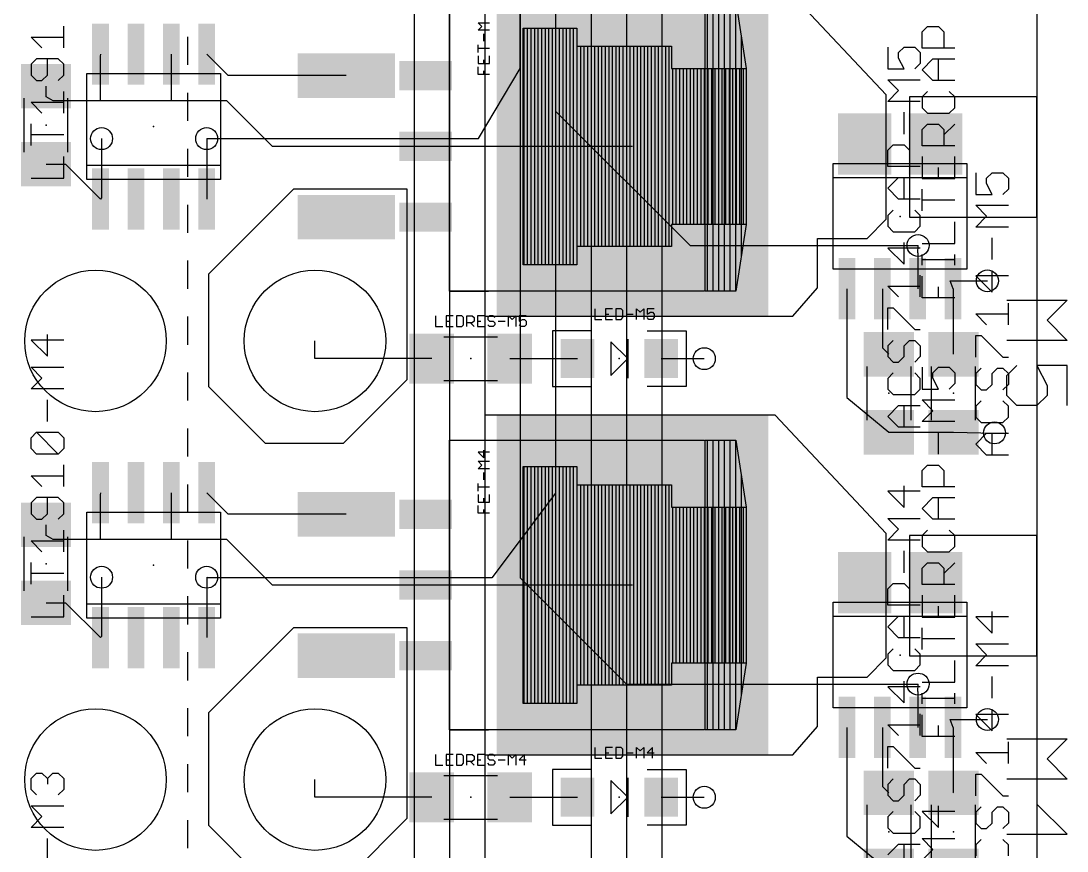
# Model space of a CAD drawing. Extents: x -0.79 to 6.6, y -0.46 to 8.18.
# Drawn here: x 0.555 to 2.033, y 2.244 to 3.417 of the extents above; entities that cross this region are included whole.
import ezdxf

# ---------------------------------------------------------------- set-up
doc = ezdxf.new("R2010")
doc.units = 0
for name, color, linetype in [('1', 22, 'CONTINUOUS'), ('15', 2, 'CONTINUOUS'), ('17', 4, 'CONTINUOUS'), ('18', 4, 'CONTINUOUS'), ('2', 3, 'CONTINUOUS'), ('21', 253, 'CONTINUOUS'), ('23', 7, 'CONTINUOUS'), ('25', 253, 'CONTINUOUS'), ('51', 253, 'CONTINUOUS')]:
    doc.layers.add(name, color=color, linetype=linetype)

# ---------------------------------------------------------------- blocks, each defined once
blk = doc.blocks.new('RECT')
blk.add_solid([(-0.5, -0.5), (0.5, -0.5), (-0.5, 0.5), (0.5, 0.5)])
blk = doc.blocks.new('ROUNDP')
blk.add_circle((0, 0), 0.5)
blk = doc.blocks.new('ROUNDV')
blk.add_circle((0, 0), 0.5)

msp = doc.modelspace()

# ---------------------------------------------------------------- linework, layer by layer
at = {"layer": '1'}
for p, q in [((1.99, 5.26), (1.99, 0.35)), ((1.21, 3.48), (1.21, 3)), ((1.777, 3.313), (1.62, 3.48)), ((0.667, 3.370362), (0.6667, 3.367362)), ((0.767, 3.370362), (0.7667, 3.367362)), ((0.847362, 3.34), (0.817, 3.370362)), ((0.6667, 3.367362), (0.6667, 3.3044)), ((0.7667, 3.367362), (0.7667, 3.3044)), ((1.014213, 3.34), (0.847362, 3.34)), ((0.59, 3.31), (0.59, 3.325118)), ((1.777, 3.137), (1.777, 3.313)), ((0.6, 3.3044), (0.59, 3.31)), ((0.6667, 3.3044), (0.6, 3.3044)), ((0.7667, 3.3044), (0.6667, 3.3044)), ((0.8456, 3.3044), (0.7667, 3.3044)), ((0.91, 3.24), (0.8456, 3.3044)), ((1.81, 3.31), (1.81, 3.14)), ((1.99, 3.31), (1.81, 3.31)), ((1.99, 3.14), (1.99, 3.31)), ((0.6685, 3.251), (0.6685, 3.167138)), ((0.817, 3.251), (0.817, 3.165638)), ((1.41874, 3.24), (0.91, 3.24)), ((0.59, 3.214882), (0.617756, 3.214882)), ((0.617756, 3.214882), (0.667, 3.165638)), ((0.82, 3.06), (0.94, 3.18)), ((0.94, 3.18), (1.1, 3.18)), ((1.1, 3.18), (1.1, 2.91)), ((0.6685, 3.167138), (0.667, 3.165638)), ((1.75, 3.11), (1.777, 3.137)), ((1.81, 3.14), (1.99, 3.14)), ((1.68, 3.04), (1.68, 3.11)), ((1.68, 3.11), (1.75, 3.11)), ((1.8216, 3.0896), (1.822, 3.1)), ((1.8216, 3.0896), (1.8216, 3.038738)), ((0.82, 2.9), (0.82, 3.06)), ((1.8716, 3.038738), (1.867362, 3.05)), ((1.867362, 3.05), (1.92, 3.05)), ((1.6452, 3), (1.68, 3.04)), ((1.7216, 3.038738), (1.7216, 2.885182)), ((1.7716, 3.038738), (1.7716, 2.955418)), ((1.8716, 3.038738), (1.8716, 2.946818)), ((1.21, 3), (1.6452, 3)), ((0.97, 2.94), (0.97, 2.965)), ((1.7716, 2.955418), (1.7808, 2.946218)), ((1.8716, 2.946818), (1.8722, 2.946218)), ((1.134882, 2.94), (0.97, 2.94)), ((1.245118, 2.94), (1.340945, 2.94)), ((1.459055, 2.94), (1.52, 2.94)), ((0.9, 2.82), (0.82, 2.9)), ((1.1, 2.91), (1.01, 2.82)), ((1.7216, 2.885182), (1.7808, 2.835982)), ((1.21, 2.86), (1.21, 2.38)), ((1.62, 2.86), (1.21, 2.86)), ((1.777, 2.693), (1.62, 2.86)), ((1.7808, 2.835982), (1.7808, 2.835982)), ((1.7808, 2.835982), (1.8722, 2.835982)), ((1.8722, 2.835982), (1.929882, 2.834882)), ((1.929882, 2.834882), (1.93, 2.835)), ((1.01, 2.82), (0.9, 2.82)), ((0.667, 2.750362), (0.6667, 2.747362)), ((0.767, 2.750362), (0.7667, 2.747362)), ((0.847362, 2.72), (0.817, 2.750362)), ((0.6667, 2.747362), (0.6667, 2.6844)), ((0.7667, 2.747362), (0.7667, 2.6844)), ((1.014213, 2.72), (0.847362, 2.72)), ((0.59, 2.69), (0.59, 2.705118)), ((0.6, 2.6844), (0.59, 2.69)), ((1.777, 2.517), (1.777, 2.693)), ((1.81, 2.69), (1.81, 2.52)), ((1.99, 2.69), (1.81, 2.69)), ((1.99, 2.52), (1.99, 2.69)), ((0.6667, 2.6844), (0.6, 2.6844)), ((0.7667, 2.6844), (0.6667, 2.6844)), ((0.8456, 2.6844), (0.7667, 2.6844)), ((0.91, 2.62), (0.8456, 2.6844)), ((0.6685, 2.631), (0.6685, 2.547138)), ((0.817, 2.631), (0.817, 2.545638)), ((1.41874, 2.62), (0.91, 2.62)), ((0.59, 2.594882), (0.617756, 2.594882)), ((0.617756, 2.594882), (0.667, 2.545638)), ((0.82, 2.44), (0.94, 2.56)), ((0.94, 2.56), (1.1, 2.56)), ((1.1, 2.56), (1.1, 2.29)), ((0.6685, 2.547138), (0.667, 2.545638)), ((1.75, 2.49), (1.777, 2.517)), ((1.81, 2.52), (1.99, 2.52)), ((1.68, 2.42), (1.68, 2.49)), ((1.68, 2.49), (1.75, 2.49)), ((1.8216, 2.4696), (1.822, 2.48)), ((1.8216, 2.4696), (1.8216, 2.418738)), ((0.82, 2.28), (0.82, 2.44)), ((1.8716, 2.418738), (1.867362, 2.43)), ((1.867362, 2.43), (1.92, 2.43)), ((1.6452, 2.38), (1.68, 2.42)), ((1.7216, 2.418738), (1.7216, 2.265182)), ((1.7716, 2.418738), (1.7716, 2.335418)), ((1.8716, 2.418738), (1.8716, 2.326818)), ((1.21, 2.38), (1.6452, 2.38)), ((0.97, 2.32), (0.97, 2.345)), ((1.7716, 2.335418), (1.7808, 2.326218)), ((1.8716, 2.326818), (1.8722, 2.326218)), ((1.134882, 2.32), (0.97, 2.32)), ((1.245118, 2.32), (1.340945, 2.32)), ((1.459055, 2.32), (1.52, 2.32)), ((0.9, 2.2), (0.82, 2.28)), ((1.1, 2.29), (1.01, 2.2)), ((1.7216, 2.265182), (1.7808, 2.215982))]:
    msp.add_line(p, q, dxfattribs=at)
at = {"layer": '15'}
for p, q in [((1.11, 7.44), (1.11, 0.75)), ((1.16, 7.41), (1.16, 1.38)), ((1.21, 7.38), (1.21, 2)), ((1.26, 7.35), (1.26, 2.63)), ((1.31, 7.31), (1.31, 3.29)), ((1.31, 3.29), (1.5, 3.1)), ((1.5, 3.1), (1.822, 3.1)), ((1.26, 2.63), (1.41, 2.48)), ((1.41, 2.48), (1.822, 2.48))]:
    msp.add_line(p, q, dxfattribs=at)
at = {"layer": '2'}
for p, q in [((1.46, 6.23), (1.46, 0.89)), ((1.26, 3.35), (1.26, 6.21)), ((1.31, 6.21), (1.31, 2.75)), ((1.36, 6.21), (1.36, 2.17)), ((1.41, 6.22), (1.41, 1.53)), ((1.201, 3.251), (1.26, 3.35)), ((0.817, 3.251), (1.201, 3.251)), ((1.31, 2.75), (1.22, 2.63)), ((0.818, 2.63), (0.817, 2.631)), ((1.22, 2.63), (0.818, 2.63))]:
    msp.add_line(p, q, dxfattribs=at)
at = {"layer": '21'}
for p, q in [((1.159882, 3.035276), (1.159882, 3.444724)), ((0.79, 3.394856), (0.79, 3.355144)), ((0.79, 3.315774), (0.79, 3.276061)), ((0.79, 3.236691), (0.79, 3.196978)), ((0.79, 3.157608), (0.79, 3.117896)), ((0.79, 3.078525), (0.79, 3.038813)), ((1.159882, 3.035276), (1.215, 3.035276)), ((1.9475, 3.0225), (2.032573, 3.0225)), ((2.032573, 3.0225), (2.004215, 2.994142)), ((0.79, 2.999443), (0.79, 2.95973)), ((2.004215, 2.994142), (2.032573, 2.965785)), ((1.36063, 2.97937), (1.305512, 2.97937)), ((1.305512, 2.97937), (1.305512, 2.90063)), ((1.43937, 2.97937), (1.494488, 2.97937)), ((1.494488, 2.97937), (1.494488, 2.90063)), ((1.411811, 2.94), (1.388189, 2.963622)), ((1.388189, 2.963622), (1.388189, 2.916378)), ((1.411811, 2.967559), (1.411811, 2.94)), ((2.032573, 2.965785), (1.9475, 2.965785)), ((1.388189, 2.916378), (1.411811, 2.94)), ((1.411811, 2.94), (1.411811, 2.912441)), ((1.9475, 2.916243), (1.961679, 2.930421)), ((2.032573, 2.930421), (1.990036, 2.930421)), ((1.990036, 2.930421), (2.004215, 2.902064)), ((2.032573, 2.873706), (2.032573, 2.930421)), ((0.79, 2.92036), (0.79, 2.880647)), ((1.9475, 2.887885), (1.9475, 2.916243)), ((1.305512, 2.90063), (1.36063, 2.90063)), ((1.494488, 2.90063), (1.43937, 2.90063)), ((2.004215, 2.902064), (2.004215, 2.887885)), ((1.961679, 2.873706), (1.9475, 2.887885)), ((2.004215, 2.887885), (1.990036, 2.873706)), ((1.990036, 2.873706), (1.961679, 2.873706)), ((0.79, 2.841277), (0.79, 2.801565)), ((1.159882, 2.415276), (1.159882, 2.824724)), ((1.159882, 2.824724), (1.215, 2.824724)), ((0.79, 2.762195), (0.79, 2.722482)), ((0.79, 2.683112), (0.79, 2.643399)), ((0.79, 2.604029), (0.79, 2.564316)), ((0.79, 2.524946), (0.79, 2.485234)), ((0.79, 2.445864), (0.79, 2.406151)), ((1.159882, 2.415276), (1.215, 2.415276)), ((1.9475, 2.4025), (2.032573, 2.4025)), ((2.032573, 2.4025), (2.004215, 2.374142)), ((0.79, 2.366781), (0.79, 2.327068)), ((2.004215, 2.374142), (2.032573, 2.345785)), ((1.36063, 2.35937), (1.305512, 2.35937)), ((1.305512, 2.35937), (1.305512, 2.28063)), ((1.43937, 2.35937), (1.494488, 2.35937)), ((1.494488, 2.35937), (1.494488, 2.28063)), ((1.411811, 2.32), (1.388189, 2.343622)), ((1.388189, 2.343622), (1.388189, 2.296378)), ((1.411811, 2.347559), (1.411811, 2.32)), ((2.032573, 2.345785), (1.9475, 2.345785)), ((1.388189, 2.296378), (1.411811, 2.32)), ((1.411811, 2.32), (1.411811, 2.292441)), ((2.032573, 2.267885), (1.990036, 2.310421)), ((1.990036, 2.310421), (1.990036, 2.253706)), ((0.79, 2.287698), (0.79, 2.247985)), ((1.305512, 2.28063), (1.36063, 2.28063)), ((1.494488, 2.28063), (1.43937, 2.28063)), ((1.9475, 2.267885), (2.032573, 2.267885))]:
    msp.add_line(p, q, dxfattribs=at)
at = {"layer": '23'}
for p in [(0.59, 3.27), (0.742, 3.268), (1.34, 3.24), (1.7966, 3.1411), (1.19, 2.94), (1.4, 2.94), (1.7808, 2.8911), (1.8722, 2.8911), (0.59, 2.65), (0.742, 2.648), (1.34, 2.62), (1.7966, 2.5211), (1.19, 2.32), (1.4, 2.32), (1.7808, 2.2711), (1.8722, 2.2711)]:
    msp.add_point(p, dxfattribs=at)
at = {"layer": '25'}
for p, q in [((1.205824, 3.409531), (1.200486, 3.414869)), ((1.200486, 3.414869), (1.2165, 3.414869)), ((0.615, 3.379157), (0.615, 3.40985)), ((1.200486, 3.404193), (1.205824, 3.409531)), ((1.2165, 3.404193), (1.200486, 3.404193)), ((1.827761, 3.401961), (1.835434, 3.409635)), ((1.827761, 3.378942), (1.827761, 3.401961)), ((1.835434, 3.409635), (1.85078, 3.409635)), ((1.85078, 3.409635), (1.858454, 3.401961)), ((1.858454, 3.401961), (1.858454, 3.378942)), ((0.584307, 3.379157), (0.568961, 3.394503)), ((0.568961, 3.394503), (0.615, 3.394503)), ((1.208493, 3.38854), (1.208493, 3.399215)), ((1.200486, 3.372886), (1.200486, 3.383562)), ((1.2165, 3.378224), (1.200486, 3.378224)), ((1.779161, 3.380225), (1.779161, 3.349532)), ((1.794507, 3.372551), (1.80218, 3.380225)), ((1.794507, 3.364878), (1.794507, 3.372551)), ((1.80218, 3.380225), (1.817527, 3.380225)), ((1.817527, 3.380225), (1.8252, 3.372551)), ((1.8252, 3.372551), (1.8252, 3.357205)), ((1.8738, 3.378942), (1.827761, 3.378942)), ((0.576634, 3.363811), (0.568961, 3.356137)), ((0.568961, 3.356137), (0.568961, 3.340791)), ((0.607327, 3.363811), (0.576634, 3.363811)), ((0.59198, 3.340791), (0.59198, 3.363811)), ((0.615, 3.356137), (0.607327, 3.363811)), ((0.615, 3.340791), (0.615, 3.356137)), ((1.200486, 3.367909), (1.200486, 3.357233)), ((1.200486, 3.357233), (1.2165, 3.357233)), ((1.208493, 3.357233), (1.208493, 3.362571)), ((1.2165, 3.357233), (1.2165, 3.367909)), ((1.80218, 3.349532), (1.794507, 3.364878)), ((1.8252, 3.357205), (1.817527, 3.349532)), ((1.827761, 3.348249), (1.843107, 3.363595)), ((1.843107, 3.363595), (1.8738, 3.363595)), ((1.85078, 3.332903), (1.85078, 3.363595)), ((0.568961, 3.340791), (0.576634, 3.333118)), ((0.584307, 3.333118), (0.59198, 3.340791)), ((0.607327, 3.333118), (0.615, 3.340791)), ((1.200486, 3.34158), (1.200486, 3.352256)), ((1.2165, 3.34158), (1.200486, 3.34158)), ((1.208493, 3.34158), (1.208493, 3.346918)), ((1.779161, 3.349532), (1.80218, 3.349532)), ((1.843107, 3.332903), (1.827761, 3.348249)), ((0.576634, 3.333118), (0.584307, 3.333118)), ((1.794507, 3.318839), (1.779161, 3.334185)), ((1.779161, 3.334185), (1.8252, 3.334185)), ((1.8738, 3.332903), (1.843107, 3.332903)), ((0.615, 3.287078), (0.615, 3.317771)), ((1.779161, 3.303493), (1.794507, 3.318839)), ((1.835434, 3.317556), (1.827761, 3.309883)), ((1.8738, 3.309883), (1.866127, 3.317556)), ((0.584307, 3.287078), (0.568961, 3.302425)), ((0.568961, 3.302425), (0.615, 3.302425)), ((1.8252, 3.303493), (1.779161, 3.303493)), ((1.827761, 3.309883), (1.827761, 3.294536)), ((1.8738, 3.294536), (1.8738, 3.309883)), ((1.80218, 3.257453), (1.80218, 3.288146)), ((1.827761, 3.294536), (1.835434, 3.286863)), ((1.835434, 3.286863), (1.866127, 3.286863)), ((1.866127, 3.286863), (1.8738, 3.294536)), ((0.568961, 3.241039), (0.568961, 3.271732)), ((1.827761, 3.263844), (1.835434, 3.271517)), ((1.835434, 3.271517), (1.85078, 3.271517)), ((1.85078, 3.271517), (1.858454, 3.263844)), ((1.858454, 3.25617), (1.8738, 3.271517)), ((0.615, 3.256386), (0.568961, 3.256386)), ((1.827761, 3.240824), (1.827761, 3.263844)), ((1.858454, 3.263844), (1.858454, 3.240824)), ((1.779161, 3.234434), (1.786834, 3.242107)), ((1.786834, 3.242107), (1.80218, 3.242107)), ((1.80218, 3.242107), (1.809854, 3.234434)), ((1.8738, 3.240824), (1.827761, 3.240824)), ((0.615, 3.195), (0.615, 3.225693)), ((1.779161, 3.211414), (1.779161, 3.234434)), ((1.809854, 3.234434), (1.809854, 3.211414)), ((1.827761, 3.225478), (1.827761, 3.194785)), ((1.8738, 3.194785), (1.8738, 3.225478)), ((1.8252, 3.211414), (1.779161, 3.211414)), ((1.85078, 3.194785), (1.85078, 3.210131)), ((0.568961, 3.195), (0.615, 3.195)), ((1.779161, 3.180721), (1.794507, 3.196068)), ((1.794507, 3.196068), (1.8252, 3.196068)), ((1.80218, 3.165375), (1.80218, 3.196068)), ((1.827761, 3.194785), (1.8738, 3.194785)), ((1.903561, 3.202753), (1.903561, 3.17206)), ((1.918907, 3.195079), (1.92658, 3.202753)), ((1.918907, 3.187406), (1.918907, 3.195079)), ((1.92658, 3.202753), (1.941927, 3.202753)), ((1.941927, 3.202753), (1.9496, 3.195079)), ((1.9496, 3.195079), (1.9496, 3.179733)), ((1.794507, 3.165375), (1.779161, 3.180721)), ((1.827761, 3.148746), (1.827761, 3.179438)), ((1.92658, 3.17206), (1.918907, 3.187406)), ((1.9496, 3.179733), (1.941927, 3.17206)), ((1.8252, 3.165375), (1.794507, 3.165375)), ((1.8738, 3.164092), (1.827761, 3.164092)), ((1.903561, 3.17206), (1.92658, 3.17206)), ((1.786834, 3.150028), (1.779161, 3.142355)), ((1.8252, 3.142355), (1.817527, 3.150028)), ((1.918907, 3.141367), (1.903561, 3.156713)), ((1.903561, 3.156713), (1.9496, 3.156713)), ((1.779161, 3.142355), (1.779161, 3.127009)), ((1.8252, 3.127009), (1.8252, 3.142355)), ((1.8738, 3.102706), (1.8738, 3.133399)), ((1.903561, 3.126021), (1.918907, 3.141367)), ((1.779161, 3.127009), (1.786834, 3.119336)), ((1.786834, 3.119336), (1.817527, 3.119336)), ((1.817527, 3.119336), (1.8252, 3.127009)), ((1.9496, 3.126021), (1.903561, 3.126021)), ((1.80218, 3.073296), (1.80218, 3.103989)), ((1.92658, 3.079981), (1.92658, 3.110674)), ((1.8252, 3.096316), (1.779161, 3.096316)), ((1.779161, 3.096316), (1.80218, 3.073296)), ((1.827761, 3.102706), (1.8738, 3.102706)), ((1.827761, 3.072014), (1.827761, 3.08736)), ((1.8738, 3.079687), (1.827761, 3.079687)), ((1.8738, 3.072014), (1.8738, 3.08736)), ((1.92658, 3.033942), (1.92658, 3.064635)), ((1.8252, 3.027257), (1.8252, 3.05795)), ((1.827761, 3.025974), (1.827761, 3.056667)), ((1.9496, 3.056962), (1.903561, 3.056962)), ((1.903561, 3.056962), (1.92658, 3.033942)), ((1.794507, 3.027257), (1.779161, 3.042603)), ((1.779161, 3.042603), (1.8252, 3.042603)), ((1.85078, 3.025974), (1.85078, 3.041321)), ((1.8738, 3.025974), (1.827761, 3.025974)), ((1.9496, 2.987903), (1.9496, 3.018596)), ((1.1405, 3.000513), (1.1405, 2.9855)), ((1.165241, 3.000513), (1.155233, 3.000513)), ((1.155233, 3.000513), (1.155233, 2.9855)), ((1.169965, 3.000513), (1.169965, 2.9855)), ((1.177471, 3.000513), (1.169965, 3.000513)), ((1.179974, 2.998011), (1.177471, 3.000513)), ((1.184698, 2.9855), (1.184698, 3.000513)), ((1.184698, 3.000513), (1.192204, 3.000513)), ((1.192204, 3.000513), (1.194706, 2.998011)), ((1.209439, 3.000513), (1.19943, 3.000513)), ((1.19943, 3.000513), (1.19943, 2.9855)), ((1.216665, 3.000513), (1.214163, 2.998011)), ((1.221669, 3.000513), (1.216665, 3.000513)), ((1.224171, 2.998011), (1.221669, 3.000513)), ((1.243628, 2.9855), (1.243628, 3.000513)), ((1.243628, 3.000513), (1.248632, 2.995508)), ((1.248632, 2.995508), (1.253636, 3.000513)), ((1.253636, 3.000513), (1.253636, 2.9855)), ((1.268369, 3.000513), (1.25836, 3.000513)), ((1.25836, 3.000513), (1.25836, 2.993006)), ((1.3655, 3.010513), (1.3655, 2.9955)), ((1.390241, 3.010513), (1.380233, 3.010513)), ((1.380233, 3.010513), (1.380233, 2.9955)), ((1.380233, 3.003006), (1.385237, 3.003006)), ((1.394965, 3.010513), (1.394965, 2.9955)), ((1.402471, 3.010513), (1.394965, 3.010513)), ((1.404974, 3.008011), (1.402471, 3.010513)), ((1.404974, 2.998002), (1.404974, 3.008011)), ((1.409698, 3.003006), (1.419706, 3.003006)), ((1.42443, 2.9955), (1.42443, 3.010513)), ((1.42443, 3.010513), (1.429434, 3.005508)), ((1.429434, 3.005508), (1.434439, 3.010513)), ((1.434439, 3.010513), (1.434439, 2.9955)), ((1.449171, 3.010513), (1.439163, 3.010513)), ((1.439163, 3.010513), (1.439163, 3.003006)), ((1.439163, 3.003006), (1.444167, 3.005508)), ((1.444167, 3.005508), (1.446669, 3.005508)), ((1.446669, 3.005508), (1.449171, 3.003006)), ((1.449171, 3.003006), (1.449171, 2.998002)), ((1.779161, 2.981218), (1.779161, 3.011911)), ((1.779161, 3.011911), (1.786834, 3.011911)), ((1.786834, 3.011911), (1.817527, 2.981218)), ((1.918907, 2.987903), (1.903561, 3.003249)), ((1.903561, 3.003249), (1.9496, 3.003249)), ((1.155233, 2.993006), (1.160237, 2.993006)), ((1.177471, 2.9855), (1.179974, 2.988002)), ((1.179974, 2.988002), (1.179974, 2.998011)), ((1.192204, 2.990504), (1.184698, 2.990504)), ((1.189702, 2.990504), (1.194706, 2.9855)), ((1.194706, 2.993006), (1.192204, 2.990504)), ((1.194706, 2.998011), (1.194706, 2.993006)), ((1.19943, 2.993006), (1.204434, 2.993006)), ((1.214163, 2.998011), (1.214163, 2.995508)), ((1.214163, 2.995508), (1.216665, 2.993006)), ((1.216665, 2.9855), (1.214163, 2.988002)), ((1.216665, 2.993006), (1.221669, 2.993006)), ((1.221669, 2.993006), (1.224171, 2.990504)), ((1.224171, 2.988002), (1.221669, 2.9855)), ((1.224171, 2.990504), (1.224171, 2.988002)), ((1.228895, 2.993006), (1.238904, 2.993006)), ((1.25836, 2.993006), (1.263364, 2.995508)), ((1.260862, 2.9855), (1.25836, 2.988002)), ((1.263364, 2.995508), (1.265867, 2.995508)), ((1.265867, 2.995508), (1.268369, 2.993006)), ((1.268369, 2.988002), (1.265867, 2.9855)), ((1.268369, 2.993006), (1.268369, 2.988002)), ((1.3655, 2.9955), (1.375508, 2.9955)), ((1.380233, 2.9955), (1.390241, 2.9955)), ((1.394965, 2.9955), (1.402471, 2.9955)), ((1.402471, 2.9955), (1.404974, 2.998002)), ((1.441665, 2.9955), (1.439163, 2.998002)), ((1.446669, 2.9955), (1.441665, 2.9955)), ((1.449171, 2.998002), (1.446669, 2.9955)), ((0.59198, 2.943314), (0.59198, 2.974007)), ((1.1405, 2.9855), (1.150508, 2.9855)), ((1.155233, 2.9855), (1.165241, 2.9855)), ((1.169965, 2.9855), (1.177471, 2.9855)), ((1.19943, 2.9855), (1.209439, 2.9855)), ((1.221669, 2.9855), (1.216665, 2.9855)), ((1.265867, 2.9855), (1.260862, 2.9855)), ((1.817527, 2.981218), (1.8252, 2.981218)), ((1.903561, 2.941864), (1.903561, 2.972556)), ((1.903561, 2.972556), (1.911234, 2.972556)), ((1.911234, 2.972556), (1.941927, 2.941864)), ((0.615, 2.966334), (0.568961, 2.966334)), ((0.568961, 2.966334), (0.59198, 2.943314)), ((1.786834, 2.965871), (1.779161, 2.958198)), ((1.779161, 2.958198), (1.779161, 2.942852)), ((1.80218, 2.958198), (1.809854, 2.965871)), ((1.80218, 2.942852), (1.80218, 2.958198)), ((1.809854, 2.965871), (1.817527, 2.965871)), ((1.817527, 2.965871), (1.8252, 2.958198)), ((1.8252, 2.958198), (1.8252, 2.942852)), ((1.779161, 2.942852), (1.786834, 2.935179)), ((1.794507, 2.935179), (1.80218, 2.942852)), ((1.8252, 2.942852), (1.817527, 2.935179)), ((1.941927, 2.941864), (1.9496, 2.941864)), ((0.584307, 2.912621), (0.568961, 2.927968)), ((0.568961, 2.927968), (0.615, 2.927968)), ((1.786834, 2.935179), (1.794507, 2.935179)), ((1.827761, 2.927752), (1.827761, 2.89706)), ((1.843107, 2.920079), (1.85078, 2.927752)), ((1.85078, 2.927752), (1.866127, 2.927752)), ((1.866127, 2.927752), (1.8738, 2.920079)), ((1.911234, 2.926517), (1.903561, 2.918844)), ((1.92658, 2.918844), (1.934254, 2.926517)), ((1.934254, 2.926517), (1.941927, 2.926517)), ((1.941927, 2.926517), (1.9496, 2.918844)), ((0.568961, 2.897275), (0.584307, 2.912621)), ((1.786834, 2.919832), (1.779161, 2.912159)), ((1.779161, 2.912159), (1.779161, 2.896812)), ((1.8252, 2.912159), (1.817527, 2.919832)), ((1.8252, 2.896812), (1.8252, 2.912159)), ((1.843107, 2.912406), (1.843107, 2.920079)), ((1.85078, 2.89706), (1.843107, 2.912406)), ((1.8738, 2.920079), (1.8738, 2.904733)), ((1.903561, 2.918844), (1.903561, 2.903498)), ((1.92658, 2.903498), (1.92658, 2.918844)), ((1.9496, 2.918844), (1.9496, 2.903498)), ((0.615, 2.897275), (0.568961, 2.897275)), ((1.827761, 2.89706), (1.85078, 2.89706)), ((1.8738, 2.904733), (1.866127, 2.89706)), ((1.903561, 2.903498), (1.911234, 2.895824)), ((1.918907, 2.895824), (1.92658, 2.903498)), ((1.9496, 2.903498), (1.941927, 2.895824)), ((1.779161, 2.896812), (1.786834, 2.889139)), ((1.786834, 2.889139), (1.817527, 2.889139)), ((1.817527, 2.889139), (1.8252, 2.896812)), ((1.911234, 2.895824), (1.918907, 2.895824)), ((0.59198, 2.851235), (0.59198, 2.881928)), ((1.779161, 2.858446), (1.794507, 2.873793)), ((1.794507, 2.873793), (1.8252, 2.873793)), ((1.80218, 2.8431), (1.80218, 2.873793)), ((1.843107, 2.866367), (1.827761, 2.881713)), ((1.827761, 2.881713), (1.8738, 2.881713)), ((1.911234, 2.880478), (1.903561, 2.872805)), ((1.903561, 2.872805), (1.903561, 2.857458)), ((1.9496, 2.872805), (1.941927, 2.880478)), ((1.9496, 2.857458), (1.9496, 2.872805)), ((1.794507, 2.8431), (1.779161, 2.858446)), ((1.827761, 2.85102), (1.843107, 2.866367)), ((1.903561, 2.857458), (1.911234, 2.849785)), ((1.941927, 2.849785), (1.9496, 2.857458)), ((1.8252, 2.8431), (1.794507, 2.8431)), ((1.8738, 2.85102), (1.827761, 2.85102)), ((1.911234, 2.849785), (1.941927, 2.849785)), ((0.568961, 2.828216), (0.576634, 2.835889)), ((0.568961, 2.812869), (0.568961, 2.828216)), ((0.576634, 2.835889), (0.607327, 2.835889)), ((0.607327, 2.805196), (0.576634, 2.835889)), ((0.607327, 2.835889), (0.615, 2.828216)), ((0.615, 2.828216), (0.615, 2.812869)), ((1.85078, 2.804981), (1.85078, 2.835674)), ((1.903561, 2.819092), (1.918907, 2.834439)), ((1.918907, 2.834439), (1.9496, 2.834439)), ((1.92658, 2.803746), (1.92658, 2.834439)), ((0.576634, 2.805196), (0.568961, 2.812869)), ((0.615, 2.812869), (0.607327, 2.805196)), ((1.208493, 2.799846), (1.208493, 2.810522)), ((1.918907, 2.803746), (1.903561, 2.819092)), ((0.607327, 2.805196), (0.576634, 2.805196)), ((1.2165, 2.807853), (1.200486, 2.807853)), ((1.200486, 2.807853), (1.208493, 2.799846)), ((1.205824, 2.789531), (1.200486, 2.794869)), ((1.200486, 2.794869), (1.2165, 2.794869)), ((1.9496, 2.803746), (1.918907, 2.803746)), ((0.615, 2.759157), (0.615, 2.78985)), ((1.200486, 2.784193), (1.205824, 2.789531)), ((1.2165, 2.784193), (1.200486, 2.784193)), ((1.208493, 2.76854), (1.208493, 2.779215)), ((1.827761, 2.781961), (1.835434, 2.789635)), ((1.827761, 2.758942), (1.827761, 2.781961)), ((1.835434, 2.789635), (1.85078, 2.789635)), ((1.85078, 2.789635), (1.858454, 2.781961)), ((1.858454, 2.781961), (1.858454, 2.758942)), ((0.584307, 2.759157), (0.568961, 2.774503)), ((0.568961, 2.774503), (0.615, 2.774503)), ((1.200486, 2.752886), (1.200486, 2.763562)), ((1.2165, 2.758224), (1.200486, 2.758224)), ((1.8252, 2.752551), (1.779161, 2.752551)), ((1.779161, 2.752551), (1.80218, 2.729532)), ((1.80218, 2.729532), (1.80218, 2.760225)), ((1.8738, 2.758942), (1.827761, 2.758942)), ((0.576634, 2.743811), (0.568961, 2.736137)), ((0.568961, 2.736137), (0.568961, 2.720791)), ((0.607327, 2.743811), (0.576634, 2.743811)), ((0.59198, 2.720791), (0.59198, 2.743811)), ((0.615, 2.736137), (0.607327, 2.743811)), ((0.615, 2.720791), (0.615, 2.736137)), ((1.200486, 2.747909), (1.200486, 2.737233)), ((1.200486, 2.737233), (1.2165, 2.737233)), ((1.208493, 2.737233), (1.208493, 2.742571)), ((1.2165, 2.737233), (1.2165, 2.747909)), ((1.827761, 2.728249), (1.843107, 2.743595)), ((1.843107, 2.743595), (1.8738, 2.743595)), ((1.85078, 2.712903), (1.85078, 2.743595)), ((0.568961, 2.720791), (0.576634, 2.713118)), ((0.584307, 2.713118), (0.59198, 2.720791)), ((0.607327, 2.713118), (0.615, 2.720791)), ((1.200486, 2.72158), (1.200486, 2.732256)), ((1.2165, 2.72158), (1.200486, 2.72158)), ((1.208493, 2.72158), (1.208493, 2.726918)), ((1.843107, 2.712903), (1.827761, 2.728249)), ((0.576634, 2.713118), (0.584307, 2.713118)), ((1.794507, 2.698839), (1.779161, 2.714185)), ((1.779161, 2.714185), (1.8252, 2.714185)), ((1.8738, 2.712903), (1.843107, 2.712903)), ((0.615, 2.667078), (0.615, 2.697771)), ((1.779161, 2.683493), (1.794507, 2.698839)), ((1.835434, 2.697556), (1.827761, 2.689883)), ((1.8738, 2.689883), (1.866127, 2.697556)), ((0.584307, 2.667078), (0.568961, 2.682425)), ((0.568961, 2.682425), (0.615, 2.682425)), ((1.8252, 2.683493), (1.779161, 2.683493)), ((1.827761, 2.689883), (1.827761, 2.674536)), ((1.8738, 2.674536), (1.8738, 2.689883)), ((1.80218, 2.637453), (1.80218, 2.668146)), ((1.827761, 2.674536), (1.835434, 2.666863)), ((1.835434, 2.666863), (1.866127, 2.666863)), ((1.866127, 2.666863), (1.8738, 2.674536)), ((0.568961, 2.621039), (0.568961, 2.651732)), ((1.827761, 2.643844), (1.835434, 2.651517)), ((1.835434, 2.651517), (1.85078, 2.651517)), ((1.85078, 2.651517), (1.858454, 2.643844)), ((1.858454, 2.63617), (1.8738, 2.651517)), ((0.615, 2.636386), (0.568961, 2.636386)), ((1.827761, 2.620824), (1.827761, 2.643844)), ((1.858454, 2.643844), (1.858454, 2.620824)), ((1.779161, 2.614434), (1.786834, 2.622107)), ((1.786834, 2.622107), (1.80218, 2.622107)), ((1.80218, 2.622107), (1.809854, 2.614434)), ((1.8738, 2.620824), (1.827761, 2.620824)), ((0.615, 2.575), (0.615, 2.605693)), ((1.779161, 2.591414), (1.779161, 2.614434)), ((1.809854, 2.614434), (1.809854, 2.591414)), ((1.827761, 2.605478), (1.827761, 2.574785)), ((1.8738, 2.574785), (1.8738, 2.605478)), ((1.8252, 2.591414), (1.779161, 2.591414)), ((1.85078, 2.574785), (1.85078, 2.590131)), ((0.568961, 2.575), (0.615, 2.575)), ((1.779161, 2.560721), (1.794507, 2.576068)), ((1.794507, 2.576068), (1.8252, 2.576068)), ((1.80218, 2.545375), (1.80218, 2.576068)), ((1.827761, 2.574785), (1.8738, 2.574785)), ((1.9496, 2.575079), (1.903561, 2.575079)), ((1.903561, 2.575079), (1.92658, 2.55206)), ((1.92658, 2.55206), (1.92658, 2.582753)), ((1.794507, 2.545375), (1.779161, 2.560721)), ((1.827761, 2.528746), (1.827761, 2.559438)), ((1.8252, 2.545375), (1.794507, 2.545375)), ((1.8738, 2.544092), (1.827761, 2.544092)), ((1.786834, 2.530028), (1.779161, 2.522355)), ((1.8252, 2.522355), (1.817527, 2.530028)), ((1.918907, 2.521367), (1.903561, 2.536713)), ((1.903561, 2.536713), (1.9496, 2.536713)), ((1.779161, 2.522355), (1.779161, 2.507009)), ((1.8252, 2.507009), (1.8252, 2.522355)), ((1.8738, 2.482706), (1.8738, 2.513399)), ((1.903561, 2.506021), (1.918907, 2.521367)), ((1.779161, 2.507009), (1.786834, 2.499336)), ((1.786834, 2.499336), (1.817527, 2.499336)), ((1.817527, 2.499336), (1.8252, 2.507009)), ((1.9496, 2.506021), (1.903561, 2.506021)), ((1.80218, 2.453296), (1.80218, 2.483989)), ((1.92658, 2.459981), (1.92658, 2.490674)), ((1.8252, 2.476316), (1.779161, 2.476316)), ((1.779161, 2.476316), (1.80218, 2.453296)), ((1.827761, 2.482706), (1.8738, 2.482706)), ((1.827761, 2.452014), (1.827761, 2.46736)), ((1.8738, 2.459687), (1.827761, 2.459687)), ((1.8738, 2.452014), (1.8738, 2.46736)), ((1.92658, 2.413942), (1.92658, 2.444635)), ((1.8252, 2.407257), (1.8252, 2.43795)), ((1.827761, 2.405974), (1.827761, 2.436667)), ((1.9496, 2.436962), (1.903561, 2.436962)), ((1.903561, 2.436962), (1.92658, 2.413942)), ((1.794507, 2.407257), (1.779161, 2.422603)), ((1.779161, 2.422603), (1.8252, 2.422603)), ((1.85078, 2.405974), (1.85078, 2.421321)), ((1.8738, 2.405974), (1.827761, 2.405974)), ((1.9496, 2.367903), (1.9496, 2.398596)), ((1.1405, 2.380513), (1.1405, 2.3655)), ((1.165241, 2.380513), (1.155233, 2.380513)), ((1.155233, 2.380513), (1.155233, 2.3655)), ((1.169965, 2.380513), (1.169965, 2.3655)), ((1.177471, 2.380513), (1.169965, 2.380513)), ((1.179974, 2.378011), (1.177471, 2.380513)), ((1.184698, 2.3655), (1.184698, 2.380513)), ((1.184698, 2.380513), (1.192204, 2.380513)), ((1.192204, 2.380513), (1.194706, 2.378011)), ((1.209439, 2.380513), (1.19943, 2.380513)), ((1.19943, 2.380513), (1.19943, 2.3655)), ((1.216665, 2.380513), (1.214163, 2.378011)), ((1.221669, 2.380513), (1.216665, 2.380513)), ((1.224171, 2.378011), (1.221669, 2.380513)), ((1.243628, 2.3655), (1.243628, 2.380513)), ((1.243628, 2.380513), (1.248632, 2.375508)), ((1.248632, 2.375508), (1.253636, 2.380513)), ((1.253636, 2.380513), (1.253636, 2.3655)), ((1.265867, 2.380513), (1.25836, 2.373006)), ((1.265867, 2.3655), (1.265867, 2.380513)), ((1.3655, 2.390513), (1.3655, 2.3755)), ((1.390241, 2.390513), (1.380233, 2.390513)), ((1.380233, 2.390513), (1.380233, 2.3755)), ((1.380233, 2.383006), (1.385237, 2.383006)), ((1.394965, 2.390513), (1.394965, 2.3755)), ((1.402471, 2.390513), (1.394965, 2.390513)), ((1.404974, 2.388011), (1.402471, 2.390513)), ((1.404974, 2.378002), (1.404974, 2.388011)), ((1.409698, 2.383006), (1.419706, 2.383006)), ((1.42443, 2.3755), (1.42443, 2.390513)), ((1.42443, 2.390513), (1.429434, 2.385508)), ((1.429434, 2.385508), (1.434439, 2.390513)), ((1.434439, 2.390513), (1.434439, 2.3755)), ((1.446669, 2.390513), (1.439163, 2.383006)), ((1.439163, 2.383006), (1.449171, 2.383006)), ((1.446669, 2.3755), (1.446669, 2.390513)), ((1.779161, 2.361218), (1.779161, 2.391911)), ((1.779161, 2.391911), (1.786834, 2.391911)), ((1.786834, 2.391911), (1.817527, 2.361218)), ((1.918907, 2.367903), (1.903561, 2.383249)), ((1.903561, 2.383249), (1.9496, 2.383249)), ((1.1405, 2.3655), (1.150508, 2.3655)), ((1.155233, 2.373006), (1.160237, 2.373006)), ((1.155233, 2.3655), (1.165241, 2.3655)), ((1.169965, 2.3655), (1.177471, 2.3655)), ((1.177471, 2.3655), (1.179974, 2.368002)), ((1.179974, 2.368002), (1.179974, 2.378011)), ((1.192204, 2.370504), (1.184698, 2.370504)), ((1.189702, 2.370504), (1.194706, 2.3655)), ((1.194706, 2.373006), (1.192204, 2.370504)), ((1.194706, 2.378011), (1.194706, 2.373006)), ((1.19943, 2.373006), (1.204434, 2.373006)), ((1.19943, 2.3655), (1.209439, 2.3655)), ((1.214163, 2.378011), (1.214163, 2.375508)), ((1.214163, 2.375508), (1.216665, 2.373006)), ((1.216665, 2.3655), (1.214163, 2.368002)), ((1.216665, 2.373006), (1.221669, 2.373006)), ((1.221669, 2.3655), (1.216665, 2.3655)), ((1.221669, 2.373006), (1.224171, 2.370504)), ((1.224171, 2.368002), (1.221669, 2.3655)), ((1.224171, 2.370504), (1.224171, 2.368002)), ((1.228895, 2.373006), (1.238904, 2.373006)), ((1.25836, 2.373006), (1.268369, 2.373006)), ((1.3655, 2.3755), (1.375508, 2.3755)), ((1.380233, 2.3755), (1.390241, 2.3755)), ((1.394965, 2.3755), (1.402471, 2.3755)), ((1.402471, 2.3755), (1.404974, 2.378002)), ((0.568961, 2.346334), (0.576634, 2.354007)), ((0.576634, 2.354007), (0.584307, 2.354007)), ((0.584307, 2.354007), (0.59198, 2.346334)), ((0.59198, 2.346334), (0.599654, 2.354007)), ((0.599654, 2.354007), (0.607327, 2.354007)), ((0.607327, 2.354007), (0.615, 2.346334)), ((1.817527, 2.361218), (1.8252, 2.361218)), ((1.903561, 2.321864), (1.903561, 2.352556)), ((1.903561, 2.352556), (1.911234, 2.352556)), ((1.911234, 2.352556), (1.941927, 2.321864)), ((0.568961, 2.330987), (0.568961, 2.346334)), ((0.59198, 2.346334), (0.59198, 2.33866)), ((0.615, 2.346334), (0.615, 2.330987)), ((1.786834, 2.345871), (1.779161, 2.338198)), ((1.779161, 2.338198), (1.779161, 2.322852)), ((1.80218, 2.338198), (1.809854, 2.345871)), ((1.80218, 2.322852), (1.80218, 2.338198)), ((1.809854, 2.345871), (1.817527, 2.345871)), ((1.817527, 2.345871), (1.8252, 2.338198)), ((1.8252, 2.338198), (1.8252, 2.322852)), ((0.576634, 2.323314), (0.568961, 2.330987)), ((0.615, 2.330987), (0.607327, 2.323314)), ((1.779161, 2.322852), (1.786834, 2.315179)), ((1.794507, 2.315179), (1.80218, 2.322852)), ((1.8252, 2.322852), (1.817527, 2.315179)), ((1.941927, 2.321864), (1.9496, 2.321864)), ((0.584307, 2.292621), (0.568961, 2.307968)), ((0.568961, 2.307968), (0.615, 2.307968)), ((1.786834, 2.315179), (1.794507, 2.315179)), ((1.85078, 2.27706), (1.85078, 2.307752)), ((1.911234, 2.306517), (1.903561, 2.298844)), ((1.92658, 2.298844), (1.934254, 2.306517)), ((1.934254, 2.306517), (1.941927, 2.306517)), ((1.941927, 2.306517), (1.9496, 2.298844)), ((0.568961, 2.277275), (0.584307, 2.292621)), ((1.786834, 2.299832), (1.779161, 2.292159)), ((1.779161, 2.292159), (1.779161, 2.276813)), ((1.8252, 2.292159), (1.817527, 2.299832)), ((1.8252, 2.276813), (1.8252, 2.292159)), ((1.8738, 2.300079), (1.827761, 2.300079)), ((1.827761, 2.300079), (1.85078, 2.27706)), ((1.903561, 2.298844), (1.903561, 2.283498)), ((1.92658, 2.283498), (1.92658, 2.298844)), ((1.9496, 2.298844), (1.9496, 2.283498)), ((0.615, 2.277275), (0.568961, 2.277275)), ((1.779161, 2.276813), (1.786834, 2.269139)), ((1.817527, 2.269139), (1.8252, 2.276813)), ((1.903561, 2.283498), (1.911234, 2.275824)), ((1.918907, 2.275824), (1.92658, 2.283498)), ((1.9496, 2.283498), (1.941927, 2.275824)), ((0.59198, 2.231235), (0.59198, 2.261928)), ((1.786834, 2.269139), (1.817527, 2.269139)), ((1.843107, 2.246367), (1.827761, 2.261713)), ((1.827761, 2.261713), (1.8738, 2.261713)), ((1.911234, 2.275824), (1.918907, 2.275824)), ((1.779161, 2.238446), (1.794507, 2.253793)), ((1.794507, 2.253793), (1.8252, 2.253793)), ((1.80218, 2.2231), (1.80218, 2.253793)), ((1.911234, 2.260478), (1.903561, 2.252805)), ((1.903561, 2.252805), (1.903561, 2.237458)), ((1.9496, 2.252805), (1.941927, 2.260478)), ((1.9496, 2.237458), (1.9496, 2.252805)), ((1.827761, 2.23102), (1.843107, 2.246367))]:
    msp.add_line(p, q, dxfattribs=at)
at = {"layer": '51'}
for p, q in [((1.521102, 3.035276), (1.521102, 3.444724)), ((1.524, 3.444724), (1.524, 3.035276)), ((1.532, 3.444724), (1.532, 3.035276)), ((1.54, 3.444724), (1.54, 3.035276)), ((1.548, 3.444724), (1.548, 3.035276)), ((1.556, 3.444724), (1.556, 3.035276)), ((1.564, 3.444724), (1.564, 3.035276)), ((1.564409, 3.444724), (1.579173, 3.350236)), ((1.264213, 3.407323), (1.34, 3.407323)), ((1.264213, 3.072677), (1.264213, 3.407323)), ((1.265, 3.407323), (1.265, 3.072677)), ((1.27, 3.407323), (1.27, 3.072677)), ((1.275, 3.407323), (1.275, 3.072677)), ((1.28, 3.407323), (1.28, 3.072677)), ((1.285, 3.407323), (1.285, 3.072677)), ((1.29, 3.407323), (1.29, 3.072677)), ((1.295, 3.407323), (1.295, 3.072677)), ((1.3, 3.407323), (1.3, 3.072677)), ((1.305, 3.407323), (1.305, 3.072677)), ((1.31, 3.407323), (1.31, 3.072677)), ((1.315, 3.407323), (1.315, 3.072677)), ((1.32, 3.407323), (1.32, 3.072677)), ((1.325, 3.407323), (1.325, 3.072677)), ((1.33, 3.407323), (1.33, 3.072677)), ((1.335, 3.407323), (1.335, 3.072677)), ((1.34, 3.407323), (1.34, 3.381732)), ((1.572, 3.396145), (1.572, 3.083855)), ((1.34, 3.381732), (1.473858, 3.381732)), ((1.34, 3.381732), (1.34, 3.098268)), ((1.345, 3.381732), (1.345, 3.098268)), ((1.35, 3.381732), (1.35, 3.098268)), ((1.355, 3.381732), (1.355, 3.098268)), ((1.36, 3.381732), (1.36, 3.098268)), ((1.365, 3.381732), (1.365, 3.098268)), ((1.37, 3.381732), (1.37, 3.098268)), ((1.375, 3.381732), (1.375, 3.098268)), ((1.38, 3.381732), (1.38, 3.098268)), ((1.385, 3.381732), (1.385, 3.098268)), ((1.39, 3.381732), (1.39, 3.098268)), ((1.395, 3.381732), (1.395, 3.098268)), ((1.4, 3.381732), (1.4, 3.098268)), ((1.405, 3.381732), (1.405, 3.098268)), ((1.41, 3.381732), (1.41, 3.098268)), ((1.415, 3.381732), (1.415, 3.098268)), ((1.42, 3.381732), (1.42, 3.098268)), ((1.425, 3.381732), (1.425, 3.098268)), ((1.43, 3.381732), (1.43, 3.098268)), ((1.435, 3.381732), (1.435, 3.098268)), ((1.44, 3.381732), (1.44, 3.098268)), ((1.445, 3.381732), (1.445, 3.098268)), ((1.45, 3.381732), (1.45, 3.098268)), ((1.455, 3.381732), (1.455, 3.098268)), ((1.46, 3.381732), (1.46, 3.098268)), ((1.465, 3.381732), (1.465, 3.098268)), ((1.47, 3.381732), (1.47, 3.098268)), ((1.473858, 3.381732), (1.473858, 3.350236)), ((0.647512, 3.212882), (0.647512, 3.342803)), ((0.647512, 3.342803), (0.836488, 3.342803)), ((0.836488, 3.342803), (0.836488, 3.212882)), ((1.473858, 3.350236), (1.579173, 3.350236)), ((1.475, 3.350236), (1.475, 3.129764)), ((1.48, 3.350236), (1.48, 3.129764)), ((1.485, 3.350236), (1.485, 3.129764)), ((1.49, 3.350236), (1.49, 3.129764)), ((1.495, 3.350236), (1.495, 3.129764)), ((1.5, 3.350236), (1.5, 3.129764)), ((1.505, 3.350236), (1.505, 3.129764)), ((1.51, 3.350236), (1.51, 3.129764)), ((1.515, 3.350236), (1.515, 3.129764)), ((1.52, 3.350236), (1.52, 3.129764)), ((1.525, 3.350236), (1.525, 3.129764)), ((1.53, 3.350236), (1.53, 3.129764)), ((1.535, 3.350236), (1.535, 3.129764)), ((1.54, 3.350236), (1.54, 3.129764)), ((1.545, 3.350236), (1.545, 3.129764)), ((1.55, 3.350236), (1.55, 3.129764)), ((1.555, 3.350236), (1.555, 3.129764)), ((1.56, 3.350236), (1.56, 3.129764)), ((1.565, 3.350236), (1.565, 3.129764)), ((1.57, 3.350236), (1.57, 3.129764)), ((1.575, 3.350236), (1.575, 3.129764)), ((1.579173, 3.350236), (1.579173, 3.129764)), ((1.579173, 3.350236), (1.579173, 3.129764)), ((0.559016, 3.232008), (0.559016, 3.307992)), ((0.620984, 3.232008), (0.620984, 3.307992)), ((0.647512, 3.193197), (0.647512, 3.212882)), ((0.836488, 3.212882), (0.647512, 3.212882)), ((0.836488, 3.212882), (0.836488, 3.193197)), ((1.702112, 3.196218), (1.702112, 3.215903)), ((1.702112, 3.215903), (1.891088, 3.215903)), ((1.891088, 3.215903), (1.891088, 3.196218)), ((0.836488, 3.193197), (0.647512, 3.193197)), ((1.702112, 3.066297), (1.702112, 3.196218)), ((1.702112, 3.196218), (1.891088, 3.196218)), ((1.891088, 3.196218), (1.891088, 3.066297)), ((1.579173, 3.129764), (1.473858, 3.129764)), ((1.473858, 3.129764), (1.473858, 3.098268)), ((1.579173, 3.129764), (1.564409, 3.035276)), ((1.473858, 3.098268), (1.34, 3.098268)), ((1.34, 3.098268), (1.34, 3.072677)), ((1.34, 3.072677), (1.264213, 3.072677)), ((1.891088, 3.066297), (1.702112, 3.066297)), ((1.520118, 3.035276), (1.159882, 3.035276)), ((1.564409, 3.035276), (1.521102, 3.035276)), ((1.152008, 2.970984), (1.227992, 2.970984)), ((1.749816, 2.929092), (1.749816, 2.853108)), ((1.811784, 2.929092), (1.811784, 2.853108)), ((1.841216, 2.853108), (1.841216, 2.929092)), ((1.903184, 2.853108), (1.903184, 2.929092)), ((1.152008, 2.909016), (1.227992, 2.909016)), ((1.159882, 2.824724), (1.520118, 2.824724)), ((1.521102, 2.824724), (1.564409, 2.824724)), ((1.521102, 2.415276), (1.521102, 2.824724)), ((1.524, 2.824724), (1.524, 2.415276)), ((1.532, 2.824724), (1.532, 2.415276)), ((1.54, 2.824724), (1.54, 2.415276)), ((1.548, 2.824724), (1.548, 2.415276)), ((1.556, 2.824724), (1.556, 2.415276)), ((1.564, 2.824724), (1.564, 2.415276)), ((1.564409, 2.824724), (1.579173, 2.730236)), ((1.264213, 2.787323), (1.34, 2.787323)), ((1.264213, 2.452677), (1.264213, 2.787323)), ((1.265, 2.787323), (1.265, 2.452677)), ((1.27, 2.787323), (1.27, 2.452677)), ((1.275, 2.787323), (1.275, 2.452677)), ((1.28, 2.787323), (1.28, 2.452677)), ((1.285, 2.787323), (1.285, 2.452677)), ((1.29, 2.787323), (1.29, 2.452677)), ((1.295, 2.787323), (1.295, 2.452677)), ((1.3, 2.787323), (1.3, 2.452677)), ((1.305, 2.787323), (1.305, 2.452677)), ((1.31, 2.787323), (1.31, 2.452677)), ((1.315, 2.787323), (1.315, 2.452677)), ((1.32, 2.787323), (1.32, 2.452677)), ((1.325, 2.787323), (1.325, 2.452677)), ((1.33, 2.787323), (1.33, 2.452677)), ((1.335, 2.787323), (1.335, 2.452677)), ((1.34, 2.787323), (1.34, 2.761732)), ((1.572, 2.776145), (1.572, 2.463855)), ((1.34, 2.761732), (1.473858, 2.761732)), ((1.34, 2.761732), (1.34, 2.478268)), ((1.345, 2.761732), (1.345, 2.478268)), ((1.35, 2.761732), (1.35, 2.478268)), ((1.355, 2.761732), (1.355, 2.478268)), ((1.36, 2.761732), (1.36, 2.478268)), ((1.365, 2.761732), (1.365, 2.478268)), ((1.37, 2.761732), (1.37, 2.478268)), ((1.375, 2.761732), (1.375, 2.478268)), ((1.38, 2.761732), (1.38, 2.478268)), ((1.385, 2.761732), (1.385, 2.478268)), ((1.39, 2.761732), (1.39, 2.478268)), ((1.395, 2.761732), (1.395, 2.478268)), ((1.4, 2.761732), (1.4, 2.478268)), ((1.405, 2.761732), (1.405, 2.478268)), ((1.41, 2.761732), (1.41, 2.478268)), ((1.415, 2.761732), (1.415, 2.478268)), ((1.42, 2.761732), (1.42, 2.478268)), ((1.425, 2.761732), (1.425, 2.478268)), ((1.43, 2.761732), (1.43, 2.478268)), ((1.435, 2.761732), (1.435, 2.478268)), ((1.44, 2.761732), (1.44, 2.478268)), ((1.445, 2.761732), (1.445, 2.478268)), ((1.45, 2.761732), (1.45, 2.478268)), ((1.455, 2.761732), (1.455, 2.478268)), ((1.46, 2.761732), (1.46, 2.478268)), ((1.465, 2.761732), (1.465, 2.478268)), ((1.47, 2.761732), (1.47, 2.478268)), ((1.473858, 2.761732), (1.473858, 2.730236)), ((0.647512, 2.592882), (0.647512, 2.722803)), ((0.647512, 2.722803), (0.836488, 2.722803)), ((0.836488, 2.722803), (0.836488, 2.592882)), ((1.473858, 2.730236), (1.579173, 2.730236)), ((1.475, 2.730236), (1.475, 2.509764)), ((1.48, 2.730236), (1.48, 2.509764)), ((1.485, 2.730236), (1.485, 2.509764)), ((1.49, 2.730236), (1.49, 2.509764)), ((1.495, 2.730236), (1.495, 2.509764)), ((1.5, 2.730236), (1.5, 2.509764)), ((1.505, 2.730236), (1.505, 2.509764)), ((1.51, 2.730236), (1.51, 2.509764)), ((1.515, 2.730236), (1.515, 2.509764)), ((1.52, 2.730236), (1.52, 2.509764)), ((1.525, 2.730236), (1.525, 2.509764)), ((1.53, 2.730236), (1.53, 2.509764)), ((1.535, 2.730236), (1.535, 2.509764)), ((1.54, 2.730236), (1.54, 2.509764)), ((1.545, 2.730236), (1.545, 2.509764)), ((1.55, 2.730236), (1.55, 2.509764)), ((1.555, 2.730236), (1.555, 2.509764)), ((1.56, 2.730236), (1.56, 2.509764)), ((1.565, 2.730236), (1.565, 2.509764)), ((1.57, 2.730236), (1.57, 2.509764)), ((1.575, 2.730236), (1.575, 2.509764)), ((1.579173, 2.730236), (1.579173, 2.509764)), ((1.579173, 2.730236), (1.579173, 2.509764)), ((0.559016, 2.612008), (0.559016, 2.687992)), ((0.620984, 2.612008), (0.620984, 2.687992)), ((0.647512, 2.573197), (0.647512, 2.592882)), ((0.836488, 2.592882), (0.647512, 2.592882)), ((0.836488, 2.592882), (0.836488, 2.573197)), ((1.702112, 2.576218), (1.702112, 2.595903)), ((1.702112, 2.595903), (1.891088, 2.595903)), ((1.891088, 2.595903), (1.891088, 2.576218)), ((0.836488, 2.573197), (0.647512, 2.573197)), ((1.702112, 2.446297), (1.702112, 2.576218)), ((1.702112, 2.576218), (1.891088, 2.576218)), ((1.891088, 2.576218), (1.891088, 2.446297)), ((1.579173, 2.509764), (1.473858, 2.509764)), ((1.473858, 2.509764), (1.473858, 2.478268)), ((1.579173, 2.509764), (1.564409, 2.415276)), ((1.473858, 2.478268), (1.34, 2.478268)), ((1.34, 2.478268), (1.34, 2.452677)), ((1.34, 2.452677), (1.264213, 2.452677)), ((1.891088, 2.446297), (1.702112, 2.446297)), ((1.520118, 2.415276), (1.159882, 2.415276)), ((1.564409, 2.415276), (1.521102, 2.415276)), ((1.152008, 2.350984), (1.227992, 2.350984)), ((1.749816, 2.309092), (1.749816, 2.233108)), ((1.811784, 2.309092), (1.811784, 2.233108)), ((1.841216, 2.233108), (1.841216, 2.309092)), ((1.903184, 2.233108), (1.903184, 2.309092)), ((1.152008, 2.289016), (1.227992, 2.289016))]:
    msp.add_line(p, q, dxfattribs=at)

# ---------------------------------------------------------------- block references
at = {"layer": '1'}
for p, xscale, yscale, rotation in [((1.41874, 3.24), 0.480315, 0.383858, 270), ((1.014213, 3.34), 0.062992, 0.137795, 270), ((0.59, 3.325118), 0.062992, 0.070866, 90), ((1.7466, 3.243462), 0.075591, 0.086614, 180), ((1.8466, 3.243462), 0.075591, 0.086614, 180), ((0.59, 3.214882), 0.062992, 0.070866, 90), ((1.014213, 3.14), 0.062992, 0.137795, 270), ((1.7216, 3.038738), 0.023622, 0.086614, 180), ((1.7716, 3.038738), 0.023622, 0.086614, 180), ((1.8216, 3.038738), 0.023622, 0.086614, 180), ((1.8716, 3.038738), 0.023622, 0.086614, 180), ((1.7808, 2.946218), 0.062992, 0.070866, 270), ((1.8722, 2.946218), 0.062992, 0.070866, 90), ((1.7808, 2.835982), 0.062992, 0.070866, 270), ((1.8722, 2.835982), 0.062992, 0.070866, 90), ((1.41874, 2.62), 0.480315, 0.383858, 270), ((1.014213, 2.72), 0.062992, 0.137795, 270), ((0.59, 2.705118), 0.062992, 0.070866, 90), ((1.7466, 2.623462), 0.075591, 0.086614, 180), ((1.8466, 2.623462), 0.075591, 0.086614, 180), ((0.59, 2.594882), 0.062992, 0.070866, 90), ((1.014213, 2.52), 0.062992, 0.137795, 270), ((1.7216, 2.418738), 0.023622, 0.086614, 180), ((1.7716, 2.418738), 0.023622, 0.086614, 180), ((1.8216, 2.418738), 0.023622, 0.086614, 180), ((1.8716, 2.418738), 0.023622, 0.086614, 180), ((1.7808, 2.326218), 0.062992, 0.070866, 270), ((1.8722, 2.326218), 0.062992, 0.070866, 90), ((1.7808, 2.215982), 0.062992, 0.070866, 270), ((1.8722, 2.215982), 0.062992, 0.070866, 90)]:
    msp.add_blockref('RECT', p, dxfattribs=dict(at, xscale=xscale, yscale=yscale, rotation=rotation))
for p, xscale, yscale in [((0.667, 3.370362), 0.023622, 0.086614), ((0.717, 3.370362), 0.023622, 0.086614), ((0.767, 3.370362), 0.023622, 0.086614), ((0.817, 3.370362), 0.023622, 0.086614), ((0.667, 3.165638), 0.023622, 0.086614), ((0.717, 3.165638), 0.023622, 0.086614), ((0.767, 3.165638), 0.023622, 0.086614), ((0.817, 3.165638), 0.023622, 0.086614), ((1.134882, 2.94), 0.062992, 0.070866), ((1.245118, 2.94), 0.062992, 0.070866), ((1.340945, 2.94), 0.047244, 0.055118), ((1.459055, 2.94), 0.047244, 0.055118), ((0.667, 2.750362), 0.023622, 0.086614), ((0.717, 2.750362), 0.023622, 0.086614), ((0.767, 2.750362), 0.023622, 0.086614), ((0.817, 2.750362), 0.023622, 0.086614), ((0.667, 2.545638), 0.023622, 0.086614), ((0.717, 2.545638), 0.023622, 0.086614), ((0.767, 2.545638), 0.023622, 0.086614), ((0.817, 2.545638), 0.023622, 0.086614), ((1.134882, 2.32), 0.062992, 0.070866), ((1.245118, 2.32), 0.062992, 0.070866), ((1.340945, 2.32), 0.047244, 0.055118), ((1.459055, 2.32), 0.047244, 0.055118)]:
    msp.add_blockref('RECT', p, dxfattribs=dict(at, xscale=xscale, yscale=yscale))
at = {"layer": '17', "xscale": 0.2, "yscale": 0.2}
for p in [(0.66, 2.965), (0.66, 2.965), (0.66, 2.965), (0.66, 2.965), (0.97, 2.965), (0.97, 2.965), (0.97, 2.965), (0.97, 2.965), (0.66, 2.345), (0.66, 2.345), (0.66, 2.345), (0.66, 2.345), (0.97, 2.345), (0.97, 2.345), (0.97, 2.345), (0.97, 2.345)]:
    msp.add_blockref('ROUNDP', p, dxfattribs=at)
at = {"layer": '18', "xscale": 0.031, "yscale": 0.031}
for p in [(0.6685, 3.251), (0.6685, 3.251), (0.6685, 3.251), (0.6685, 3.251), (0.817, 3.251), (0.817, 3.251), (0.817, 3.251), (0.817, 3.251), (1.822, 3.1), (1.822, 3.1), (1.822, 3.1), (1.822, 3.1), (1.92, 3.05), (1.92, 3.05), (1.92, 3.05), (1.92, 3.05), (1.52, 2.94), (1.52, 2.94), (1.52, 2.94), (1.52, 2.94), (1.93, 2.835), (1.93, 2.835), (1.93, 2.835), (1.93, 2.835), (0.6685, 2.631), (0.6685, 2.631), (0.6685, 2.631), (0.6685, 2.631), (0.817, 2.631), (0.817, 2.631), (0.817, 2.631), (0.817, 2.631), (1.822, 2.48), (1.822, 2.48), (1.822, 2.48), (1.822, 2.48), (1.92, 2.43), (1.92, 2.43), (1.92, 2.43), (1.92, 2.43), (1.52, 2.32), (1.52, 2.32), (1.52, 2.32), (1.52, 2.32)]:
    msp.add_blockref('ROUNDV', p, dxfattribs=at)
at = {"layer": '21', "xscale": 0.041339, "yscale": 0.074803, "rotation": 270}
for p in [(1.126417, 3.34), (1.126417, 3.24), (1.126417, 3.14), (1.126417, 2.72), (1.126417, 2.62), (1.126417, 2.52)]:
    msp.add_blockref('RECT', p, dxfattribs=at)
at = {"layer": '51'}
for p, xscale, yscale in [((0.667, 3.368396), 0.019299, 0.043311), ((0.717, 3.368396), 0.019299, 0.043311), ((0.767, 3.368396), 0.019299, 0.043311), ((0.817, 3.368396), 0.019299, 0.043311), ((0.667, 3.167604), 0.019299, 0.043311), ((0.717, 3.167604), 0.019299, 0.043311), ((0.767, 3.167604), 0.019299, 0.043311), ((0.817, 3.167604), 0.019299, 0.043311), ((1.137766, 2.939965), 0.029531, 0.066929), ((1.242234, 2.940035), 0.029531, 0.066929), ((0.667, 2.748396), 0.019299, 0.043311), ((0.717, 2.748396), 0.019299, 0.043311), ((0.767, 2.748396), 0.019299, 0.043311), ((0.817, 2.748396), 0.019299, 0.043311), ((0.667, 2.547604), 0.019299, 0.043311), ((0.717, 2.547604), 0.019299, 0.043311), ((0.767, 2.547604), 0.019299, 0.043311), ((0.817, 2.547604), 0.019299, 0.043311), ((1.137766, 2.319965), 0.029531, 0.066929), ((1.242234, 2.320035), 0.029531, 0.066929)]:
    msp.add_blockref('RECT', p, dxfattribs=dict(at, xscale=xscale, yscale=yscale))
for p, xscale, yscale, rotation in [((1.01815, 3.34), 0.041339, 0.125984, 270), ((0.589965, 3.322234), 0.029531, 0.066929, 90), ((1.7216, 3.241494), 0.019291, 0.043307, 180), ((1.7716, 3.241494), 0.019291, 0.043307, 180), ((1.8216, 3.241494), 0.019291, 0.043307, 180), ((1.8716, 3.241494), 0.019291, 0.043307, 180), ((0.590035, 3.217766), 0.029531, 0.066929, 90), ((1.01815, 3.14), 0.041339, 0.125984, 270), ((1.7216, 3.040706), 0.019291, 0.043307, 180), ((1.7716, 3.040706), 0.019291, 0.043307, 180), ((1.8216, 3.040706), 0.019291, 0.043307, 180), ((1.8716, 3.040706), 0.019291, 0.043307, 180), ((1.780765, 2.943334), 0.029531, 0.066929, 270), ((1.872165, 2.943334), 0.029531, 0.066929, 90), ((1.780835, 2.838866), 0.029531, 0.066929, 270), ((1.872235, 2.838866), 0.029531, 0.066929, 90), ((1.01815, 2.72), 0.041339, 0.125984, 270), ((0.589965, 2.702234), 0.029531, 0.066929, 90), ((1.7216, 2.621494), 0.019291, 0.043307, 180), ((1.7716, 2.621494), 0.019291, 0.043307, 180), ((1.8216, 2.621494), 0.019291, 0.043307, 180), ((1.8716, 2.621494), 0.019291, 0.043307, 180), ((0.590035, 2.597766), 0.029531, 0.066929, 90), ((1.01815, 2.52), 0.041339, 0.125984, 270), ((1.7216, 2.420706), 0.019291, 0.043307, 180), ((1.7716, 2.420706), 0.019291, 0.043307, 180), ((1.8216, 2.420706), 0.019291, 0.043307, 180), ((1.8716, 2.420706), 0.019291, 0.043307, 180), ((1.780765, 2.323334), 0.029531, 0.066929, 270), ((1.872165, 2.323334), 0.029531, 0.066929, 90)]:
    msp.add_blockref('RECT', p, dxfattribs=dict(at, xscale=xscale, yscale=yscale, rotation=rotation))

doc.saveas('drawing.dxf')
